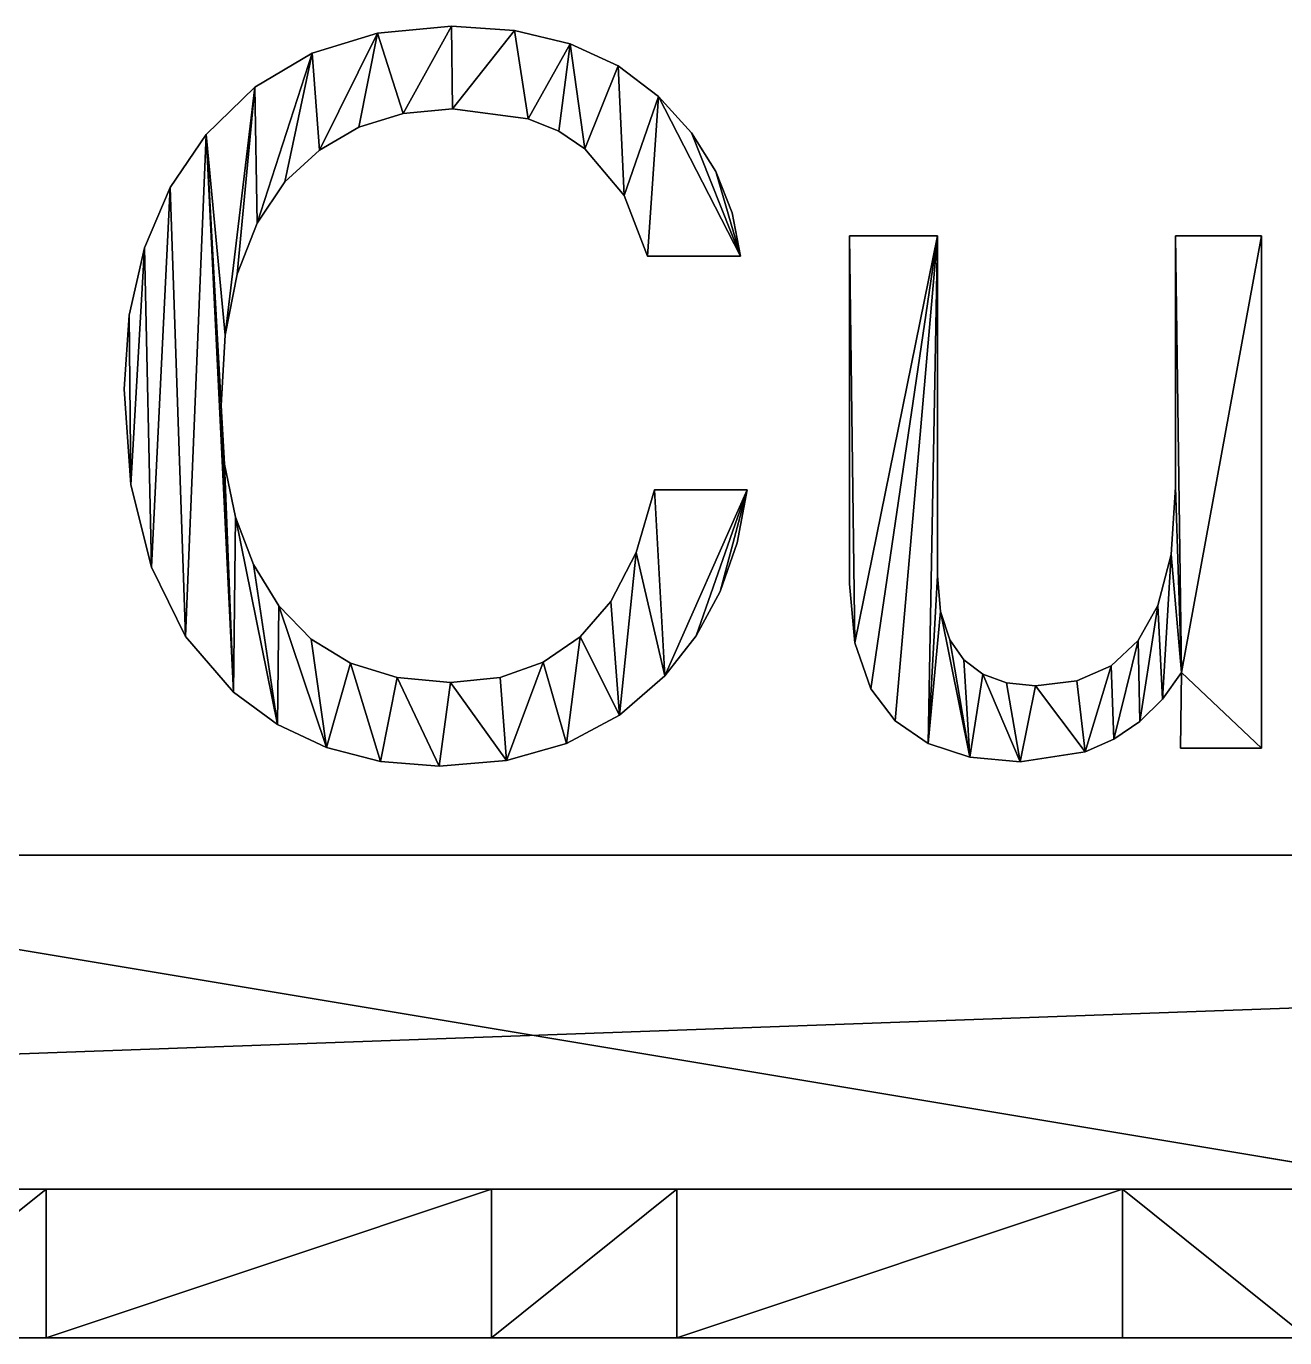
# Model space of a CAD drawing. Extents: x 0 to 171, y -3 to 23.
# Drawn here: x 73.73 to 90.69, y 5.25 to 22.92 of the extents above; entities that cross this region are included whole.
import ezdxf

# ---------------------------------------------------------------- set-up
doc = ezdxf.new("R2010")
doc.units = 0
doc.layers.get('0').update_dxf_attribs({"color": 13, "linetype": 'CONTINUOUS'})

# ---------------------------------------------------------------- blocks, each defined once
blk = doc.blocks.new('GROUP25_1')
at = {"color": 178}
for p, q in [((80.312, 22.857, 0.051), (81.059, 22.68, 0.051)), ((81.059, 22.68, 0.051), (81.706, 22.384, 0.051)), ((81.706, 22.384, 0.051), (82.253, 21.969, 0.051)), ((82.253, 21.969, 0.051), (82.694, 21.48, 0.051)), ((78.811, 21.74, 0.051), (78.213, 21.556, 0.051)), ((78.213, 21.556, 0.051), (77.682, 21.249, 0.051)), ((80.908, 21.501, 0.051), (80.495, 21.668, 0.051)), ((81.257, 21.267, 0.051), (80.908, 21.501, 0.051)), ((82.694, 21.48, 0.051), (83.024, 20.958, 0.051)), ((77.682, 21.249, 0.051), (77.218, 20.819, 0.051)), ((83.024, 20.958, 0.051), (83.245, 20.404, 0.051)), ((77.218, 20.819, 0.051), (76.842, 20.263, 0.051)), ((83.245, 20.404, 0.051), (83.355, 19.817, 0.051)), ((76.842, 20.263, 0.051), (76.573, 19.575, 0.051)), ((84.823, 20.094, 0.051), (86.009, 20.094, 0.051)), ((89.217, 20.094, 0.051), (90.377, 20.094, 0.051)), ((90.377, 20.094, 0.051), (90.377, 13.194, 0.051)), ((83.355, 19.817, 0.051), (82.105, 19.817, 0.051)), ((76.406, 17.016, 0.051), (76.552, 16.302, 0.051)), ((81.952, 15.829, 0.051), (82.195, 16.673, 0.051)), ((82.195, 16.673, 0.051), (83.445, 16.673, 0.051)), ((83.445, 16.673, 0.051), (83.313, 15.956, 0.051)), ((76.552, 16.302, 0.051), (76.795, 15.667, 0.051)), ((83.313, 15.956, 0.051), (83.084, 15.3, 0.051)), ((81.609, 15.166, 0.051), (81.952, 15.829, 0.051)), ((88.979, 15.114, 0.051), (89.158, 15.802, 0.051)), ((76.795, 15.667, 0.051), (77.134, 15.111, 0.051)), ((83.084, 15.3, 0.051), (82.759, 14.703, 0.051)), ((77.134, 15.111, 0.051), (77.57, 14.659, 0.051)), ((81.196, 14.69, 0.051), (81.609, 15.166, 0.051)), ((86.051, 15.034, 0.051), (86.176, 14.65, 0.051)), ((88.712, 14.641, 0.051), (88.979, 15.114, 0.051)), ((80.699, 14.349, 0.051), (81.196, 14.69, 0.051)), ((82.759, 14.703, 0.051), (82.337, 14.167, 0.051)), ((77.57, 14.659, 0.051), (78.101, 14.336, 0.051)), ((85.113, 13.993, 0.051), (84.896, 14.61, 0.051)), ((86.176, 14.65, 0.051), (86.364, 14.38, 0.051)), ((88.348, 14.303, 0.051), (88.712, 14.641, 0.051)), ((78.101, 14.336, 0.051), (78.728, 14.142, 0.051)), ((80.117, 14.145, 0.051), (80.699, 14.349, 0.051)), ((86.364, 14.38, 0.051), (86.619, 14.187, 0.051)), ((78.728, 14.142, 0.051), (79.45, 14.077, 0.051)), ((79.45, 14.077, 0.051), (80.117, 14.145, 0.051)), ((82.337, 14.167, 0.051), (81.724, 13.635, 0.051)), ((86.619, 14.187, 0.051), (86.941, 14.071, 0.051)), ((87.887, 14.1, 0.051), (88.348, 14.303, 0.051)), ((89.295, 14.212, 0.051), (89.042, 13.85, 0.051)), ((89.282, 13.194, 0.051), (89.295, 14.212, 0.051)), ((85.44, 13.562, 0.051), (85.113, 13.993, 0.051)), ((86.941, 14.071, 0.051), (87.33, 14.032, 0.051)), ((87.33, 14.032, 0.051), (87.887, 14.1, 0.051)), ((89.042, 13.85, 0.051), (88.734, 13.549, 0.051)), ((77.778, 13.199, 0.051), (77.119, 13.511, 0.051)), ((85.883, 13.254, 0.051), (85.44, 13.562, 0.051)), ((88.734, 13.549, 0.051), (88.385, 13.312, 0.051)), ((86.445, 13.069, 0.051), (85.883, 13.254, 0.051)), ((88.385, 13.312, 0.051), (88, 13.143, 0.051)), ((78.504, 13.012, 0.051), (77.778, 13.199, 0.051)), ((88, 13.143, 0.051), (87.123, 13.008, 0.051)), ((90.377, 13.194, 0.051), (89.282, 13.194, 0.051)), ((87.123, 13.008, 0.051), (86.445, 13.069, 0.051))]:
    blk.add_line(p, q, dxfattribs=at)
for p, q in [((6, 11.75, 27), (162, 11.75, 23)), ((6, 11.75, 27), (165, 11.75, 23)), ((6, 11.75, 27), (165, 11.75, 27)), ((162, 11.75, 23), (9, 11.75, 23)), ((9, 11.75, 23), (148, 11.75, 20.5)), ((9, 11.75, 23), (162, 11.75, 20.5)), ((15, 11.75, 34.5), (165, 11.75, 27)), ((15, 11.75, 34.5), (168, 11.75, 27)), ((148, 11.75, 20.5), (23, 11.75, 20.5)), ((148, 11.75, 20.5), (23, 7.25, 20.5)), ((66, 11.75, 34.5), (105, 11.75, 40.5)), ((66, 11.75, 40.5), (105, 11.75, 40.5)), ((105, 5.25, 40.5), (66, 11.75, 40.5)), ((66, 11.75, 34.5), (105, 11.75, 34.5)), ((23, 7.25, 20.5), (74, 7.25, 14)), ((23, 7.25, 20.5), (80, 7.25, 14)), ((23, 7.25, 20.5), (82.5, 7.25, 14)), ((23, 7.25, 20.5), (88.5, 7.25, 14)), ((23, 7.25, 20.5), (91, 7.25, 14)), ((23, 7.25, 20.5), (97, 7.25, 14)), ((23, 7.25, 20.5), (99.5, 7.25, 14)), ((23, 7.25, 20.5), (105.5, 7.25, 14)), ((23, 7.25, 20.5), (108, 7.25, 14)), ((23, 7.25, 20.5), (114, 7.25, 14)), ((23, 7.25, 20.5), (116.5, 7.25, 14)), ((23, 7.25, 20.5), (122.5, 7.25, 14)), ((23, 7.25, 20.5), (125, 7.25, 14)), ((23, 7.25, 20.5), (131, 7.25, 14)), ((23, 7.25, 20.5), (133.5, 7.25, 14)), ((23, 7.25, 20.5), (139.5, 7.25, 14)), ((23, 7.25, 20.5), (142, 7.25, 14)), ((23, 7.25, 20.5), (148, 7.25, 20.5)), ((74, 7.25, 14), (71.5, 5.25, 14)), ((71.5, 7.25, 14), (74, 7.25, 14)), ((74, 7.25, 14), (74, 5.25, 14)), ((74, 7.25, 14), (74, 5.25)), ((74, 7.25, 14), (74, 7.25)), ((74, 7.25), (74, 5.25)), ((80, 7.25), (74, 5.25)), ((74, 7.25), (80, 7.25)), ((80, 7.25, 14), (74, 7.25, 14)), ((74, 7.25, 14), (80, 7.25)), ((80, 5.25), (80, 7.25, 14)), ((80, 7.25, 14), (80, 5.25, 14)), ((80, 5.25), (80, 7.25)), ((80, 7.25), (80, 7.25, 14)), ((82.5, 7.25, 14), (80, 5.25, 14)), ((80, 7.25, 14), (82.5, 7.25, 14)), ((82.5, 7.25, 14), (82.5, 5.25, 14)), ((82.5, 7.25, 14), (82.5, 5.25)), ((82.5, 7.25, 14), (82.5, 7.25)), ((82.5, 7.25), (82.5, 5.25)), ((88.5, 7.25), (82.5, 5.25)), ((82.5, 7.25), (88.5, 7.25)), ((88.5, 7.25, 14), (82.5, 7.25, 14)), ((82.5, 7.25, 14), (88.5, 7.25)), ((88.5, 5.25), (88.5, 7.25, 14)), ((88.5, 7.25, 14), (88.5, 5.25, 14)), ((88.5, 5.25), (88.5, 7.25)), ((88.5, 7.25), (88.5, 7.25, 14)), ((88.5, 7.25, 14), (91, 5.25, 14)), ((88.5, 7.25, 14), (91, 7.25, 14)), ((162, 5.25, 34.5), (3, 5.25, 27)), ((162, 5.25, 34.5), (6, 5.25, 23)), ((162, 5.25, 34.5), (6, 5.25, 27)), ((162, 5.25, 23), (9, 5.25, 20.5)), ((162, 5.25, 23), (9, 5.25, 23)), ((162, 5.25, 34.5), (9, 5.25, 23)), ((162, 5.25, 23), (23, 5.25, 20.5)), ((23, 5.25, 20.5), (148, 5.25, 20.5)), ((148, 5.25, 20.5), (37.5, 5.25, 14)), ((148, 5.25, 20.5), (40, 5.25, 14)), ((148, 5.25, 20.5), (46, 5.25, 14)), ((148, 5.25, 20.5), (48.5, 5.25, 14)), ((148, 5.25, 20.5), (54.5, 5.25, 14)), ((148, 5.25, 20.5), (57, 5.25, 14)), ((148, 5.25, 20.5), (63, 5.25, 14)), ((148, 5.25, 20.5), (65.5, 5.25, 14)), ((66, 5.25, 40.5), (105, 5.25, 40.5)), ((105, 5.25, 40.5), (66, 5.25, 34.5)), ((105, 5.25, 34.5), (66, 5.25, 34.5)), ((74, 5.25, 14), (71.5, 5.25, 14)), ((148, 5.25, 20.5), (71.5, 5.25, 14)), ((74, 5.25), (74, 5.25, 14)), ((80, 5.25), (74, 5.25)), ((148, 5.25, 20.5), (74, 5.25, 14)), ((80, 5.25, 14), (74, 5.25)), ((80, 5.25, 14), (74, 5.25, 14)), ((80, 5.25, 14), (80, 5.25)), ((80, 5.25, 14), (82.5, 5.25, 14)), ((82.5, 5.25), (82.5, 5.25, 14)), ((88.5, 5.25), (82.5, 5.25)), ((88.5, 5.25), (82.5, 5.25, 14)), ((82.5, 5.25, 14), (88.5, 5.25, 14)), ((88.5, 5.25, 14), (88.5, 5.25)), ((88.5, 5.25, 14), (91, 5.25, 14))]:
    blk.add_line(p, q)
for points in [[(77.119, 13.511, 0.051), (76.525, 13.948, 0.051), (75.88, 14.698, 0.051), (75.419, 15.628, 0.051), (75.142, 16.737, 0.051), (75.05, 18.026, 0.051), (75.119, 19.026, 0.051), (75.327, 19.932, 0.051), (75.673, 20.743, 0.051), (76.158, 21.46, 0.051), (76.814, 22.097, 0.051), (77.584, 22.552, 0.051), (78.467, 22.825, 0.051), (79.463, 22.916, 0.051), (80.312, 22.857, 0.051)], [(80.495, 21.668, 0.051), (79.476, 21.802, 0.051), (78.811, 21.74, 0.051)], [(82.105, 19.817, 0.051), (81.787, 20.637, 0.051), (81.257, 21.267, 0.051)], [(84.896, 14.61, 0.051), (84.823, 15.404, 0.051), (84.823, 20.094, 0.051)], [(86.009, 20.094, 0.051), (86.009, 15.514, 0.051), (86.051, 15.034, 0.051)], [(89.158, 15.802, 0.051), (89.217, 16.706, 0.051), (89.217, 20.094, 0.051)], [(76.573, 19.575, 0.051), (76.412, 18.757, 0.051), (76.358, 17.807, 0.051), (76.406, 17.016, 0.051)], [(81.724, 13.635, 0.051), (81.013, 13.254, 0.051), (80.203, 13.026, 0.051), (79.296, 12.95, 0.051), (78.504, 13.012, 0.051)]]:
    blk.add_polyline3d(points, dxfattribs=at)
mesh = blk.add_polyface(dxfattribs=at)
corners = [(75.142, 16.737, 0.051), (75.119, 19.026, 0.051), (75.05, 18.026, 0.051), (75.327, 19.932, 0.051), (75.419, 15.628, 0.051), (75.673, 20.743, 0.051), (75.88, 14.698, 0.051), (76.158, 21.46, 0.051), (76.525, 13.948, 0.051), (76.358, 17.807, 0.051), (76.406, 17.016, 0.051), (76.552, 16.302, 0.051), (77.119, 13.511, 0.051), (76.795, 15.667, 0.051), (77.134, 15.111, 0.051), (77.778, 13.199, 0.051), (77.57, 14.659, 0.051), (78.101, 14.336, 0.051), (78.504, 13.012, 0.051), (78.728, 14.142, 0.051), (79.296, 12.95, 0.051), (79.45, 14.077, 0.051), (80.203, 13.026, 0.051), (80.117, 14.145, 0.051), (80.699, 14.349, 0.051), (81.013, 13.254, 0.051), (81.196, 14.69, 0.051), (81.724, 13.635, 0.051), (81.609, 15.166, 0.051), (81.952, 15.829, 0.051), (82.337, 14.167, 0.051), (82.195, 16.673, 0.051), (83.445, 16.673, 0.051), (82.759, 14.703, 0.051), (83.084, 15.3, 0.051), (83.313, 15.956, 0.051), (76.412, 18.757, 0.051), (76.814, 22.097, 0.051), (76.573, 19.575, 0.051), (76.842, 20.263, 0.051), (77.584, 22.552, 0.051), (77.218, 20.819, 0.051), (77.682, 21.249, 0.051), (78.467, 22.825, 0.051), (78.213, 21.556, 0.051), (78.811, 21.74, 0.051), (79.463, 22.916, 0.051), (79.476, 21.802, 0.051), (80.312, 22.857, 0.051), (80.495, 21.668, 0.051), (81.059, 22.68, 0.051), (80.908, 21.501, 0.051), (81.257, 21.267, 0.051), (81.706, 22.384, 0.051), (81.787, 20.637, 0.051), (82.253, 21.969, 0.051), (82.105, 19.817, 0.051), (83.355, 19.817, 0.051), (82.694, 21.48, 0.051), (83.024, 20.958, 0.051), (83.245, 20.404, 0.051)]
mesh.append_faces([[corners[k] for k in face] for face in [(0, 1, 2), (32, 34, 35), (59, 57, 60)]], dxfattribs={"vtx0": -1, "color": 178})
mesh.append_faces([[corners[k] for k in face] for face in [(1, 0, 3), (3, 4, 5), (5, 6, 7), (9, 8, 10), (10, 8, 11), (11, 12, 13), (13, 12, 14), (14, 15, 16), (16, 15, 17), (17, 18, 19), (19, 20, 21), (21, 22, 23), (23, 22, 24), (24, 25, 26), (26, 27, 28), (28, 27, 29), (29, 30, 31), (31, 30, 32), (7, 36, 37), (36, 7, 9), (37, 39, 40), (40, 42, 43), (43, 45, 46), (46, 47, 48), (48, 49, 50), (50, 52, 53), (53, 54, 55), (55, 57, 58), (58, 57, 59)]], dxfattribs={"vtx0": -1, "vtx1": -1, "color": 178})
mesh.append_faces([[corners[k] for k in face] for face in [(7, 8, 9)]], dxfattribs={"vtx0": -1, "vtx1": -1, "vtx2": -1, "color": 178})
mesh.append_faces([[corners[k] for k in face] for face in [(3, 0, 4), (5, 4, 6), (7, 6, 8), (11, 8, 12), (14, 12, 15), (17, 15, 18), (19, 18, 20), (21, 20, 22), (24, 22, 25), (26, 25, 27), (29, 27, 30), (32, 30, 33), (32, 33, 34), (37, 36, 38), (37, 38, 39), (40, 39, 41), (40, 41, 42), (43, 42, 44), (43, 44, 45), (46, 45, 47), (48, 47, 49), (50, 49, 51), (50, 51, 52), (53, 52, 54), (55, 54, 56), (55, 56, 57)]], dxfattribs={"vtx0": -1, "vtx2": -1, "color": 178})
mesh = blk.add_polyface(dxfattribs=at)
corners = [(90.377, 13.194, 0.051), (89.295, 14.212, 0.051), (89.282, 13.194, 0.051), (85.883, 13.254, 0.051), (86.051, 15.034, 0.051), (86.009, 15.514, 0.051), (86.445, 13.069, 0.051), (86.176, 14.65, 0.051), (86.364, 14.38, 0.051), (86.619, 14.187, 0.051), (87.123, 13.008, 0.051), (86.941, 14.071, 0.051), (87.33, 14.032, 0.051), (88, 13.143, 0.051), (87.887, 14.1, 0.051), (88.348, 14.303, 0.051), (88.385, 13.312, 0.051), (88.712, 14.641, 0.051), (88.734, 13.549, 0.051), (88.979, 15.114, 0.051), (89.042, 13.85, 0.051), (89.158, 15.802, 0.051), (89.217, 16.706, 0.051), (89.217, 20.094, 0.051), (90.377, 20.094, 0.051), (84.896, 14.61, 0.051), (84.823, 20.094, 0.051), (84.823, 15.404, 0.051), (86.009, 20.094, 0.051), (85.113, 13.993, 0.051), (85.44, 13.562, 0.051)]
mesh.append_faces([[corners[k] for k in face] for face in [(0, 1, 2), (25, 26, 27)]], dxfattribs={"vtx0": -1, "color": 178})
mesh.append_faces([[corners[k] for k in face] for face in [(4, 6, 7), (7, 6, 8), (8, 6, 9), (9, 10, 11), (11, 10, 12), (12, 13, 14), (14, 13, 15), (15, 16, 17), (17, 18, 19), (19, 20, 21), (21, 1, 22), (22, 1, 23), (23, 1, 24), (24, 1, 0), (26, 25, 28), (28, 3, 5)]], dxfattribs={"vtx0": -1, "vtx1": -1, "color": 178})
mesh.append_faces([[corners[k] for k in face] for face in [(3, 4, 5), (4, 3, 6), (9, 6, 10), (12, 10, 13), (15, 13, 16), (17, 16, 18), (19, 18, 20), (21, 20, 1), (28, 25, 29), (28, 29, 30), (28, 30, 3)]], dxfattribs={"vtx0": -1, "vtx2": -1, "color": 178})
mesh = blk.add_polyface()
corners = [(6, 11.75, 27), (162, 11.75, 23), (9, 11.75, 23)]
mesh.append_faces([[corners[k] for k in face] for face in [(0, 1, 2)]])
mesh = blk.add_polyface()
corners = [(6, 11.75, 27), (165, 11.75, 23), (162, 11.75, 23)]
mesh.append_faces([[corners[k] for k in face] for face in [(0, 1, 2)]])
mesh = blk.add_polyface()
corners = [(165, 11.75, 27), (165, 11.75, 23), (6, 11.75, 27)]
mesh.append_faces([[corners[k] for k in face] for face in [(0, 1, 2)]])
mesh = blk.add_polyface()
corners = [(15, 11.75, 34.5), (165, 11.75, 27), (6, 11.75, 27)]
mesh.append_faces([[corners[k] for k in face] for face in [(0, 1, 2)]])
mesh = blk.add_polyface()
corners = [(9, 11.75, 23), (148, 11.75, 20.5), (23, 11.75, 20.5)]
mesh.append_faces([[corners[k] for k in face] for face in [(0, 1, 2)]])
mesh = blk.add_polyface()
corners = [(9, 11.75, 23), (162, 11.75, 20.5), (148, 11.75, 20.5)]
mesh.append_faces([[corners[k] for k in face] for face in [(0, 1, 2)]])
mesh = blk.add_polyface()
corners = [(162, 11.75, 23), (162, 11.75, 20.5), (9, 11.75, 23)]
mesh.append_faces([[corners[k] for k in face] for face in [(0, 1, 2)]])
mesh = blk.add_polyface()
corners = [(15, 11.75, 34.5), (168, 11.75, 27), (165, 11.75, 27)]
mesh.append_faces([[corners[k] for k in face] for face in [(0, 1, 2)]])
mesh = blk.add_polyface()
corners = [(15, 11.75, 34.5), (105, 11.75, 34.5), (168, 11.75, 27), (66, 11.75, 34.5)]
mesh.append_faces([[corners[k] for k in face] for face in [(0, 1, 2), (1, 0, 3)]], dxfattribs={"vtx0": -1})
mesh = blk.add_polyface()
corners = [(148, 11.75, 20.5), (23, 7.25, 20.5), (23, 11.75, 20.5)]
mesh.append_faces([[corners[k] for k in face] for face in [(0, 1, 2)]])
mesh = blk.add_polyface()
corners = [(148, 11.75, 20.5), (148, 7.25, 20.5), (23, 7.25, 20.5), (148, 9.75, 20.5)]
mesh.append_faces([[corners[k] for k in face] for face in [(0, 1, 2), (1, 0, 3)]], dxfattribs={"vtx0": -1})
mesh = blk.add_polyface()
corners = [(105, 11.75, 40.5), (105, 11.75, 34.5), (66, 11.75, 34.5)]
mesh.append_faces([[corners[k] for k in face] for face in [(0, 1, 2)]])
mesh = blk.add_polyface()
corners = [(66, 11.75, 40.5), (105, 11.75, 40.5), (66, 11.75, 34.5)]
mesh.append_faces([[corners[k] for k in face] for face in [(0, 1, 2)]])
mesh = blk.add_polyface()
corners = [(105, 5.25, 40.5), (66, 11.75, 40.5), (66, 5.25, 40.5)]
mesh.append_faces([[corners[k] for k in face] for face in [(0, 1, 2)]])
mesh = blk.add_polyface()
corners = [(105, 11.75, 40.5), (66, 11.75, 40.5), (105, 5.25, 40.5)]
mesh.append_faces([[corners[k] for k in face] for face in [(0, 1, 2)]])
mesh = blk.add_polyface()
corners = [(23, 7.25, 20.5), (74, 7.25, 14), (71.5, 7.25, 14)]
mesh.append_faces([[corners[k] for k in face] for face in [(0, 1, 2)]])
mesh = blk.add_polyface()
corners = [(23, 7.25, 20.5), (80, 7.25, 14), (74, 7.25, 14)]
mesh.append_faces([[corners[k] for k in face] for face in [(0, 1, 2)]])
mesh = blk.add_polyface()
corners = [(23, 7.25, 20.5), (82.5, 7.25, 14), (80, 7.25, 14)]
mesh.append_faces([[corners[k] for k in face] for face in [(0, 1, 2)]])
mesh = blk.add_polyface()
corners = [(23, 7.25, 20.5), (88.5, 7.25, 14), (82.5, 7.25, 14)]
mesh.append_faces([[corners[k] for k in face] for face in [(0, 1, 2)]])
mesh = blk.add_polyface()
corners = [(23, 7.25, 20.5), (91, 7.25, 14), (88.5, 7.25, 14)]
mesh.append_faces([[corners[k] for k in face] for face in [(0, 1, 2)]])
mesh = blk.add_polyface()
corners = [(23, 7.25, 20.5), (97, 7.25, 14), (91, 7.25, 14)]
mesh.append_faces([[corners[k] for k in face] for face in [(0, 1, 2)]])
mesh = blk.add_polyface()
corners = [(23, 7.25, 20.5), (99.5, 7.25, 14), (97, 7.25, 14)]
mesh.append_faces([[corners[k] for k in face] for face in [(0, 1, 2)]])
mesh = blk.add_polyface()
corners = [(23, 7.25, 20.5), (105.5, 7.25, 14), (99.5, 7.25, 14)]
mesh.append_faces([[corners[k] for k in face] for face in [(0, 1, 2)]])
mesh = blk.add_polyface()
corners = [(23, 7.25, 20.5), (108, 7.25, 14), (105.5, 7.25, 14)]
mesh.append_faces([[corners[k] for k in face] for face in [(0, 1, 2)]])
mesh = blk.add_polyface()
corners = [(23, 7.25, 20.5), (114, 7.25, 14), (108, 7.25, 14)]
mesh.append_faces([[corners[k] for k in face] for face in [(0, 1, 2)]])
mesh = blk.add_polyface()
corners = [(23, 7.25, 20.5), (116.5, 7.25, 14), (114, 7.25, 14)]
mesh.append_faces([[corners[k] for k in face] for face in [(0, 1, 2)]])
mesh = blk.add_polyface()
corners = [(23, 7.25, 20.5), (122.5, 7.25, 14), (116.5, 7.25, 14)]
mesh.append_faces([[corners[k] for k in face] for face in [(0, 1, 2)]])
mesh = blk.add_polyface()
corners = [(23, 7.25, 20.5), (125, 7.25, 14), (122.5, 7.25, 14)]
mesh.append_faces([[corners[k] for k in face] for face in [(0, 1, 2)]])
mesh = blk.add_polyface()
corners = [(23, 7.25, 20.5), (131, 7.25, 14), (125, 7.25, 14)]
mesh.append_faces([[corners[k] for k in face] for face in [(0, 1, 2)]])
mesh = blk.add_polyface()
corners = [(23, 7.25, 20.5), (133.5, 7.25, 14), (131, 7.25, 14)]
mesh.append_faces([[corners[k] for k in face] for face in [(0, 1, 2)]])
mesh = blk.add_polyface()
corners = [(23, 7.25, 20.5), (139.5, 7.25, 14), (133.5, 7.25, 14)]
mesh.append_faces([[corners[k] for k in face] for face in [(0, 1, 2)]])
mesh = blk.add_polyface()
corners = [(23, 7.25, 20.5), (142, 7.25, 14), (139.5, 7.25, 14)]
mesh.append_faces([[corners[k] for k in face] for face in [(0, 1, 2)]])
mesh = blk.add_polyface()
corners = [(148, 7.25, 20.5), (142, 7.25, 14), (23, 7.25, 20.5)]
mesh.append_faces([[corners[k] for k in face] for face in [(0, 1, 2)]])
mesh = blk.add_polyface()
corners = [(74, 7.25, 14), (71.5, 5.25, 14), (71.5, 7.25, 14)]
mesh.append_faces([[corners[k] for k in face] for face in [(0, 1, 2)]])
mesh = blk.add_polyface()
corners = [(74, 5.25, 14), (71.5, 5.25, 14), (74, 7.25, 14)]
mesh.append_faces([[corners[k] for k in face] for face in [(0, 1, 2)]])
mesh = blk.add_polyface()
corners = [(74, 7.25, 14), (74, 5.25), (74, 5.25, 14)]
mesh.append_faces([[corners[k] for k in face] for face in [(0, 1, 2)]])
mesh = blk.add_polyface()
corners = [(74, 7.25), (74, 5.25), (74, 7.25, 14)]
mesh.append_faces([[corners[k] for k in face] for face in [(0, 1, 2)]])
mesh = blk.add_polyface()
corners = [(80, 7.25), (74, 5.25), (74, 7.25)]
mesh.append_faces([[corners[k] for k in face] for face in [(0, 1, 2)]])
mesh = blk.add_polyface()
corners = [(80, 5.25), (74, 5.25), (80, 7.25)]
mesh.append_faces([[corners[k] for k in face] for face in [(0, 1, 2)]])
mesh = blk.add_polyface()
corners = [(74, 7.25, 14), (80, 7.25), (74, 7.25)]
mesh.append_faces([[corners[k] for k in face] for face in [(0, 1, 2)]])
mesh = blk.add_polyface()
corners = [(80, 7.25, 14), (80, 7.25), (74, 7.25, 14)]
mesh.append_faces([[corners[k] for k in face] for face in [(0, 1, 2)]])
mesh = blk.add_polyface()
corners = [(80, 7.25, 14), (80, 5.25, 14), (80, 5.25)]
mesh.append_faces([[corners[k] for k in face] for face in [(0, 1, 2)]])
mesh = blk.add_polyface()
corners = [(80, 7.25), (80, 7.25, 14), (80, 5.25)]
mesh.append_faces([[corners[k] for k in face] for face in [(0, 1, 2)]])
mesh = blk.add_polyface()
corners = [(82.5, 7.25, 14), (80, 5.25, 14), (80, 7.25, 14)]
mesh.append_faces([[corners[k] for k in face] for face in [(0, 1, 2)]])
mesh = blk.add_polyface()
corners = [(82.5, 5.25, 14), (80, 5.25, 14), (82.5, 7.25, 14)]
mesh.append_faces([[corners[k] for k in face] for face in [(0, 1, 2)]])
mesh = blk.add_polyface()
corners = [(82.5, 7.25, 14), (82.5, 5.25), (82.5, 5.25, 14)]
mesh.append_faces([[corners[k] for k in face] for face in [(0, 1, 2)]])
mesh = blk.add_polyface()
corners = [(82.5, 7.25), (82.5, 5.25), (82.5, 7.25, 14)]
mesh.append_faces([[corners[k] for k in face] for face in [(0, 1, 2)]])
mesh = blk.add_polyface()
corners = [(88.5, 7.25), (82.5, 5.25), (82.5, 7.25)]
mesh.append_faces([[corners[k] for k in face] for face in [(0, 1, 2)]])
mesh = blk.add_polyface()
corners = [(88.5, 7.25), (88.5, 5.25), (82.5, 5.25)]
mesh.append_faces([[corners[k] for k in face] for face in [(0, 1, 2)]])
mesh = blk.add_polyface()
corners = [(82.5, 7.25, 14), (88.5, 7.25), (82.5, 7.25)]
mesh.append_faces([[corners[k] for k in face] for face in [(0, 1, 2)]])
mesh = blk.add_polyface()
corners = [(88.5, 7.25, 14), (88.5, 7.25), (82.5, 7.25, 14)]
mesh.append_faces([[corners[k] for k in face] for face in [(0, 1, 2)]])
mesh = blk.add_polyface()
corners = [(88.5, 7.25, 14), (88.5, 5.25, 14), (88.5, 5.25)]
mesh.append_faces([[corners[k] for k in face] for face in [(0, 1, 2)]])
mesh = blk.add_polyface()
corners = [(88.5, 7.25), (88.5, 7.25, 14), (88.5, 5.25)]
mesh.append_faces([[corners[k] for k in face] for face in [(0, 1, 2)]])
mesh = blk.add_polyface()
corners = [(91, 5.25, 14), (88.5, 5.25, 14), (88.5, 7.25, 14)]
mesh.append_faces([[corners[k] for k in face] for face in [(0, 1, 2)]])
mesh = blk.add_polyface()
corners = [(91, 7.25, 14), (91, 5.25, 14), (88.5, 7.25, 14)]
mesh.append_faces([[corners[k] for k in face] for face in [(0, 1, 2)]])
mesh = blk.add_polyface()
corners = [(162, 5.25, 34.5), (3, 5.25, 27), (6, 5.25, 27)]
mesh.append_faces([[corners[k] for k in face] for face in [(0, 1, 2)]])
mesh = blk.add_polyface()
corners = [(156, 5.25, 34.5), (105, 5.25, 34.5), (162, 5.25, 34.5), (66, 5.25, 34.5), (3, 5.25, 27)]
mesh.append_faces([[corners[k] for k in face] for face in [(2, 3, 4)]], dxfattribs={"vtx0": -1})
mesh.append_faces([[corners[k] for k in face] for face in [(3, 2, 1)]], dxfattribs={"vtx0": -1, "vtx1": -1})
mesh.append_faces([[corners[k] for k in face] for face in [(0, 1, 2)]], dxfattribs={"vtx1": -1})
mesh = blk.add_polyface()
corners = [(162, 5.25, 34.5), (6, 5.25, 23), (9, 5.25, 23)]
mesh.append_faces([[corners[k] for k in face] for face in [(0, 1, 2)]])
mesh = blk.add_polyface()
corners = [(162, 5.25, 34.5), (6, 5.25, 27), (6, 5.25, 23)]
mesh.append_faces([[corners[k] for k in face] for face in [(0, 1, 2)]])
mesh = blk.add_polyface()
corners = [(162, 5.25, 23), (9, 5.25, 20.5), (23, 5.25, 20.5)]
mesh.append_faces([[corners[k] for k in face] for face in [(0, 1, 2)]])
mesh = blk.add_polyface()
corners = [(9, 5.25, 23), (9, 5.25, 20.5), (162, 5.25, 23)]
mesh.append_faces([[corners[k] for k in face] for face in [(0, 1, 2)]])
mesh = blk.add_polyface()
corners = [(162, 5.25, 34.5), (9, 5.25, 23), (162, 5.25, 23)]
mesh.append_faces([[corners[k] for k in face] for face in [(0, 1, 2)]])
mesh = blk.add_polyface()
corners = [(162, 5.25, 23), (23, 5.25, 20.5), (148, 5.25, 20.5)]
mesh.append_faces([[corners[k] for k in face] for face in [(0, 1, 2)]])
mesh = blk.add_polyface()
corners = [(23, 5.25, 20.5), (37.5, 5.25, 14), (148, 5.25, 20.5)]
mesh.append_faces([[corners[k] for k in face] for face in [(0, 1, 2)]])
mesh = blk.add_polyface()
corners = [(148, 5.25, 20.5), (37.5, 5.25, 14), (40, 5.25, 14)]
mesh.append_faces([[corners[k] for k in face] for face in [(0, 1, 2)]])
mesh = blk.add_polyface()
corners = [(148, 5.25, 20.5), (40, 5.25, 14), (46, 5.25, 14)]
mesh.append_faces([[corners[k] for k in face] for face in [(0, 1, 2)]])
mesh = blk.add_polyface()
corners = [(148, 5.25, 20.5), (46, 5.25, 14), (48.5, 5.25, 14)]
mesh.append_faces([[corners[k] for k in face] for face in [(0, 1, 2)]])
mesh = blk.add_polyface()
corners = [(148, 5.25, 20.5), (48.5, 5.25, 14), (54.5, 5.25, 14)]
mesh.append_faces([[corners[k] for k in face] for face in [(0, 1, 2)]])
mesh = blk.add_polyface()
corners = [(148, 5.25, 20.5), (54.5, 5.25, 14), (57, 5.25, 14)]
mesh.append_faces([[corners[k] for k in face] for face in [(0, 1, 2)]])
mesh = blk.add_polyface()
corners = [(148, 5.25, 20.5), (57, 5.25, 14), (63, 5.25, 14)]
mesh.append_faces([[corners[k] for k in face] for face in [(0, 1, 2)]])
mesh = blk.add_polyface()
corners = [(148, 5.25, 20.5), (63, 5.25, 14), (65.5, 5.25, 14)]
mesh.append_faces([[corners[k] for k in face] for face in [(0, 1, 2)]])
mesh = blk.add_polyface()
corners = [(148, 5.25, 20.5), (65.5, 5.25, 14), (71.5, 5.25, 14)]
mesh.append_faces([[corners[k] for k in face] for face in [(0, 1, 2)]])
mesh = blk.add_polyface()
corners = [(105, 5.25, 40.5), (66, 5.25, 34.5), (105, 5.25, 34.5)]
mesh.append_faces([[corners[k] for k in face] for face in [(0, 1, 2)]])
mesh = blk.add_polyface()
corners = [(66, 5.25, 40.5), (66, 5.25, 34.5), (105, 5.25, 40.5)]
mesh.append_faces([[corners[k] for k in face] for face in [(0, 1, 2)]])
mesh = blk.add_polyface()
corners = [(148, 5.25, 20.5), (71.5, 5.25, 14), (74, 5.25, 14)]
mesh.append_faces([[corners[k] for k in face] for face in [(0, 1, 2)]])
mesh = blk.add_polyface()
corners = [(148, 5.25, 20.5), (133.5, 5.25, 14), (139.5, 5.25, 14), (131, 5.25, 14), (125, 5.25, 14), (122.5, 5.25, 14), (116.5, 5.25, 14), (114, 5.25, 14), (108, 5.25, 14), (105.5, 5.25, 14), (99.5, 5.25, 14), (97, 5.25, 14), (91, 5.25, 14), (88.5, 5.25, 14), (74, 5.25, 14), (80, 5.25, 14), (82.5, 5.25, 14)]
mesh.append_faces([[corners[k] for k in face] for face in [(0, 1, 2), (13, 15, 16)]], dxfattribs={"vtx0": -1})
mesh.append_faces([[corners[k] for k in face] for face in [(1, 0, 3), (3, 0, 4), (4, 0, 5), (5, 0, 6), (6, 0, 7), (7, 0, 8), (8, 0, 9), (9, 0, 10), (10, 0, 11), (11, 0, 12), (12, 0, 13), (15, 13, 14)]], dxfattribs={"vtx0": -1, "vtx1": -1})
mesh.append_faces([[corners[k] for k in face] for face in [(13, 0, 14)]], dxfattribs={"vtx0": -1, "vtx2": -1})
mesh = blk.add_polyface()
corners = [(80, 5.25, 14), (74, 5.25), (80, 5.25)]
mesh.append_faces([[corners[k] for k in face] for face in [(0, 1, 2)]])
mesh = blk.add_polyface()
corners = [(74, 5.25, 14), (74, 5.25), (80, 5.25, 14)]
mesh.append_faces([[corners[k] for k in face] for face in [(0, 1, 2)]])
mesh = blk.add_polyface()
corners = [(82.5, 5.25, 14), (82.5, 5.25), (88.5, 5.25)]
mesh.append_faces([[corners[k] for k in face] for face in [(0, 1, 2)]])
mesh = blk.add_polyface()
corners = [(88.5, 5.25, 14), (82.5, 5.25, 14), (88.5, 5.25)]
mesh.append_faces([[corners[k] for k in face] for face in [(0, 1, 2)]])

msp = doc.modelspace()

# ---------------------------------------------------------------- block references
msp.add_blockref('GROUP25_1', (0, 0))

doc.saveas('drawing.dxf')
